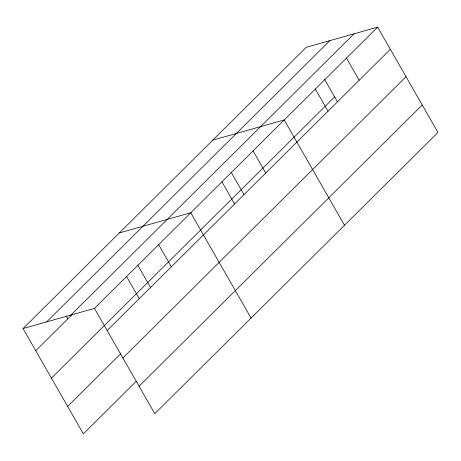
<?xml version="1.0" encoding="UTF-8"?>
<svg xmlns="http://www.w3.org/2000/svg" width="461" height="461" viewBox="0 0 461 461"><rect width="100%" height="100%" fill="white"/><g stroke="black" fill="none" stroke-linecap="round" stroke-linejoin="round"><path stroke-width="0.69" d="M136.329 381.23L83.349 433.847L23.05 328.56L306.225 47.322L377.651 27.153L437.95 132.44L154.775 413.678L94.476 308.392L377.651 27.153M46.619 321.905L329.794 40.666M70.908 315.047L354.083 33.809M35.739 350.712L72.417 314.287M51.448 378.147L334.623 96.908M107.165 330.543L390.34 49.304M67.634 406.412L120.615 353.794M122.874 357.978L406.049 76.739M139.066 386.243L422.236 105.004M212.775 140.132L284.207 119.964L344.5 225.25M119.33 232.938L190.756 212.769L251.055 318.055M23.05 328.56L94.476 308.392M346.505 58.092L359.188 80.243M324.625 79.448L337.44 101.823M315.353 89.025L328.042 111.176M253.054 150.897L265.743 173.054M231.18 172.258L243.99 194.634M221.908 181.836L234.591 203.987M158.665 244.647L171.348 266.798M137.73 265.069L150.897 288.056M126.573 276.519L139.257 298.67M66.067 315.762L67.83 318.839"/></g></svg>
